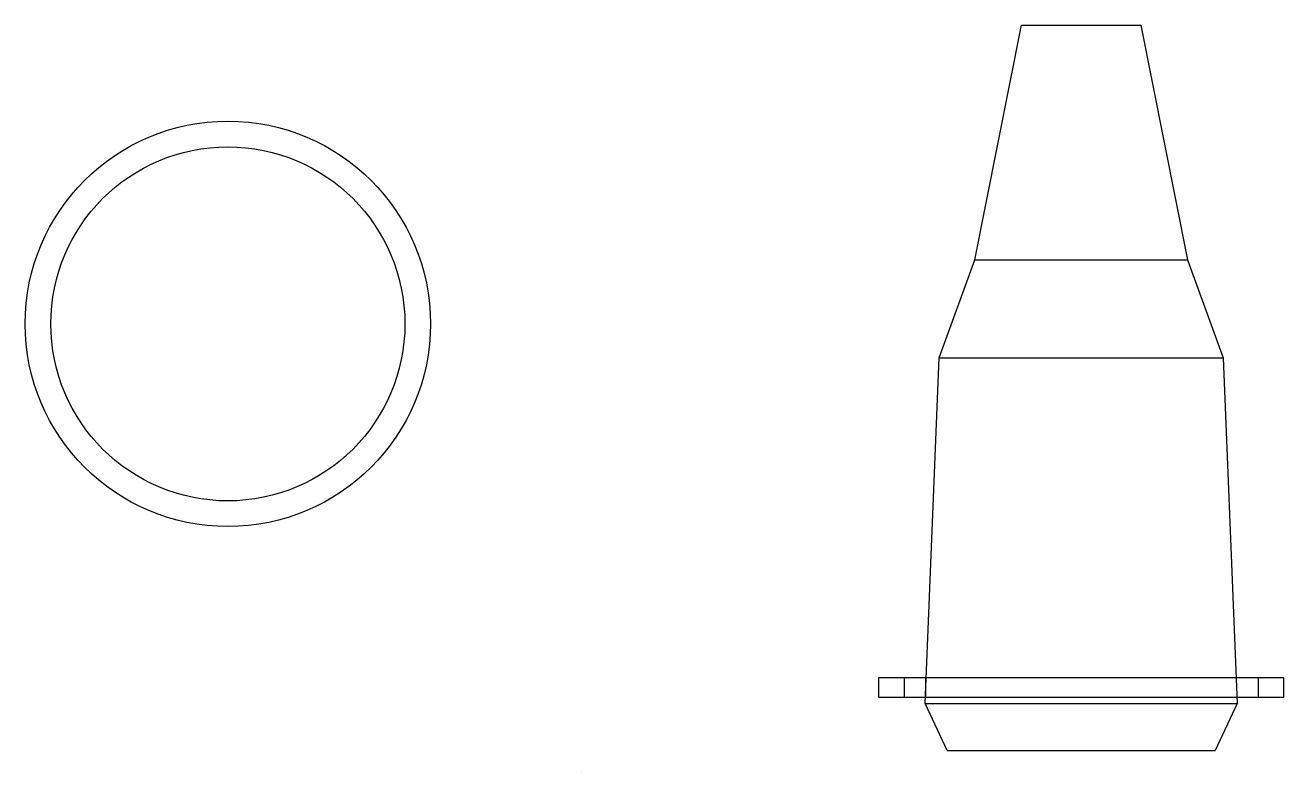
# Model space of a CAD drawing. Header units: millimetres. Extents: x -247 to 48, y -5 to 170.
import ezdxf

# ---------------------------------------------------------------- set-up
doc = ezdxf.new("R2010")
doc.units = ezdxf.units.MM
doc.layers.get('0').update_dxf_attribs({"lineweight": 25})
doc.layers.add('Outline as Circles', color=8, linetype='Continuous', lineweight=25)

msp = doc.modelspace()

# ---------------------------------------------------------------- linework, layer by layer
for p, q in [((-24.95, 115), (-14, 170)), ((-14, 170), (14, 170)), ((14, 170), (24.95, 115)), ((-33.25, 92), (-24.95, 115)), ((24.95, 115), (33.25, 92)), ((-36.6, 11), (-33.25, 92)), ((33.25, 92), (36.6, 11)), ((47.5, 17), (-47.5, 17)), ((-47.5, 17), (-47.5, 12.5)), ((-41.5, 17), (-41.5, 12.5)), ((-36.5, 17), (-36.5, 12.5)), ((41.5, 17), (41.5, 12.5)), ((47.5, 12.5), (47.5, 17)), ((-47.5, 12.5), (47.5, 12.5)), ((-31.4, 0), (-36.6, 11)), ((36.6, 11), (31.4, 0)), ((-117, -5), (-117, -5))]:
    msp.add_line(p, q)
for radius in [47.5, 41.5]:
    msp.add_circle((-200, 100), radius)
at = {"layer": 'Outline as Circles'}
for p, q in [((-24.95, 115), (24.95, 115)), ((-33.25, 92), (33.25, 92)), ((-36.6, 11), (36.6, 11)), ((-31.4, 0), (31.4, 0))]:
    msp.add_line(p, q, dxfattribs=at)

doc.saveas('drawing.dxf')
